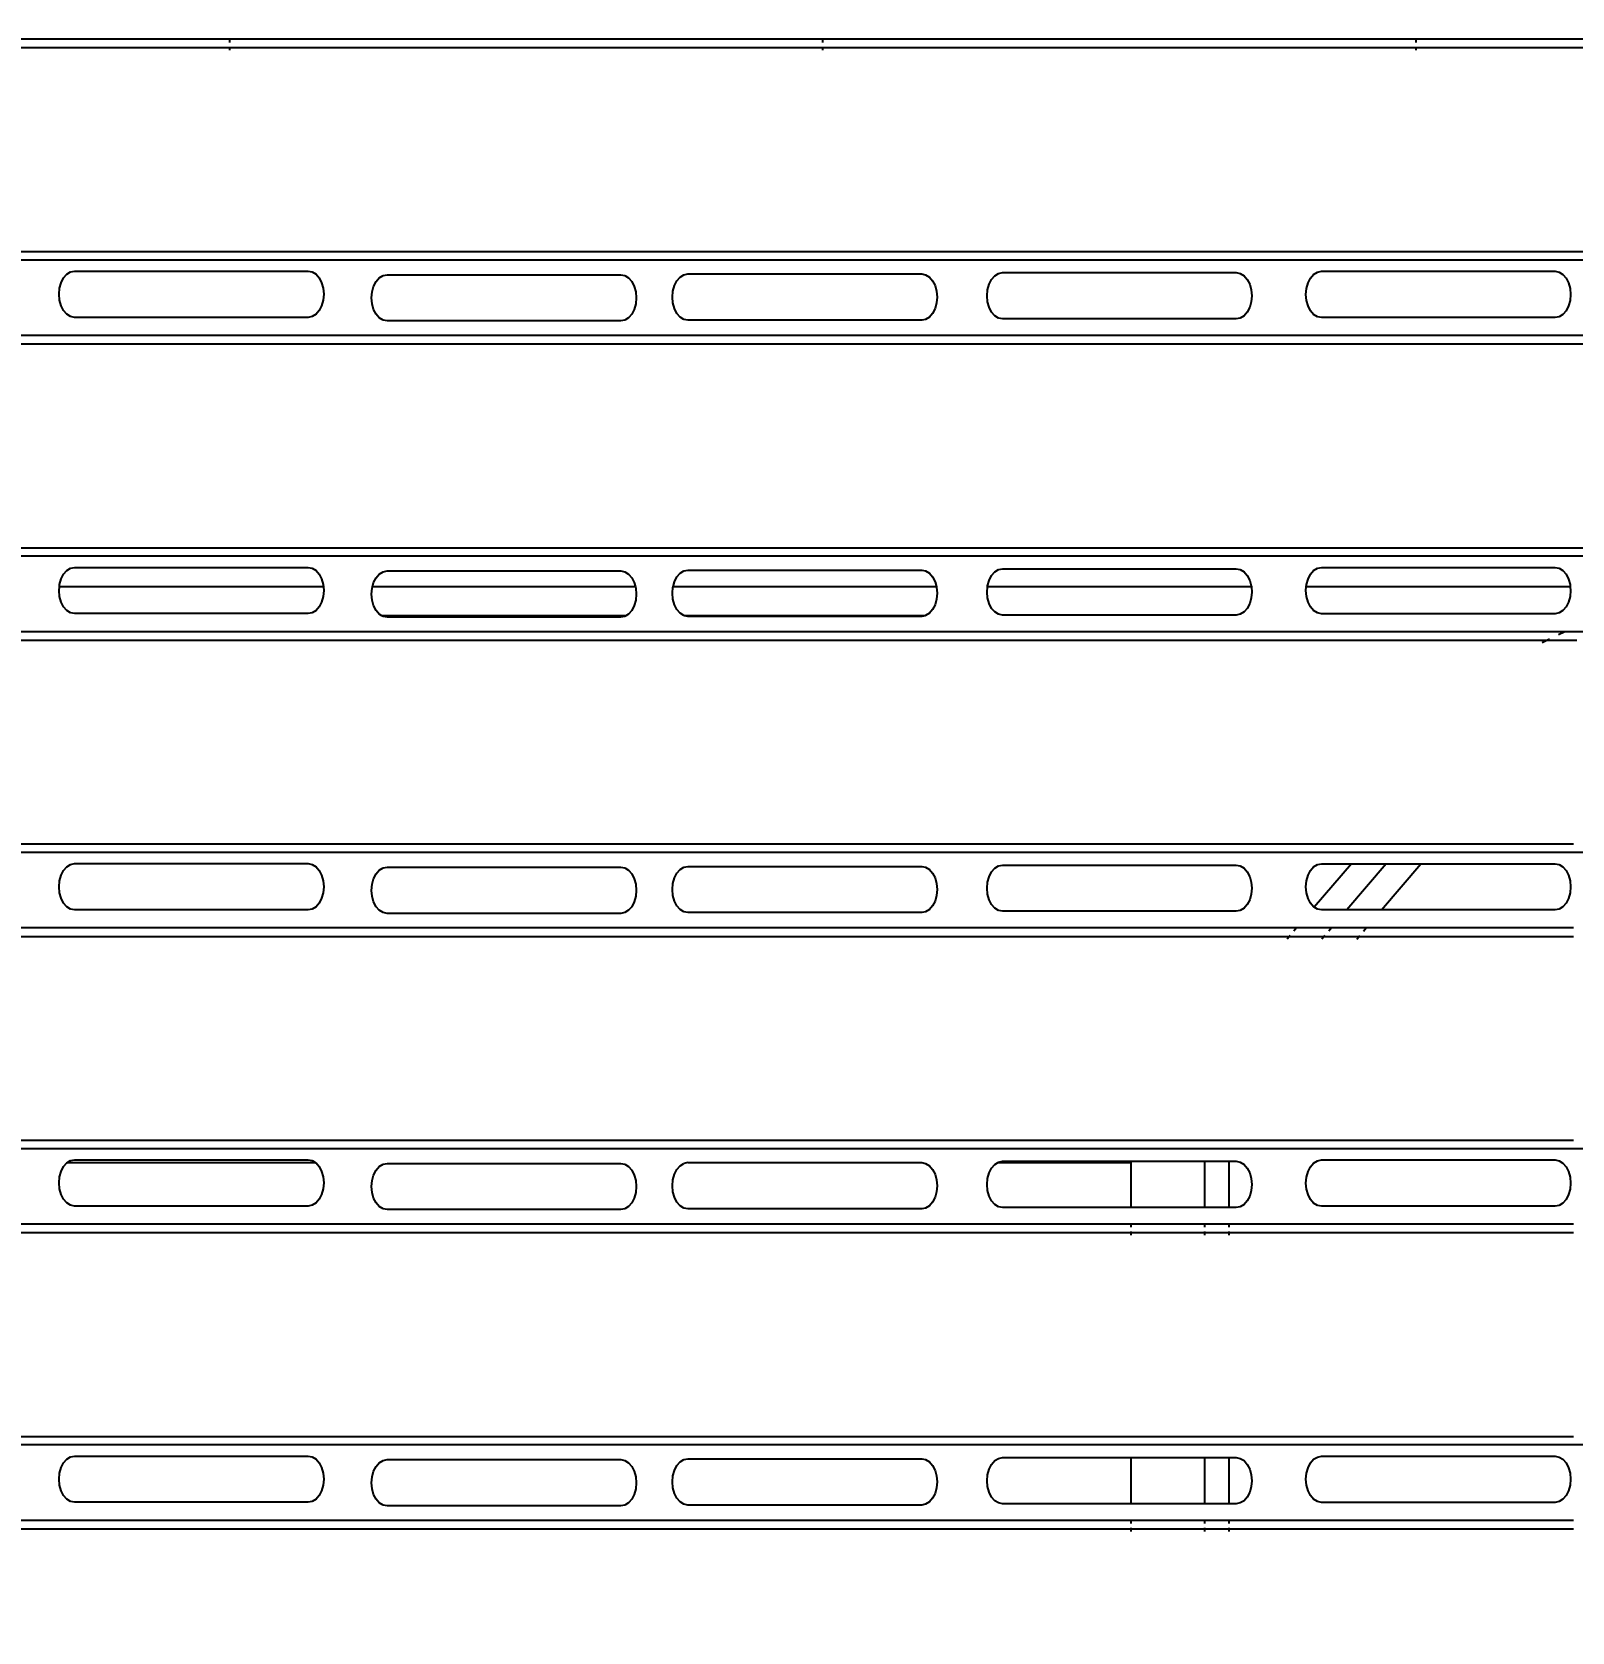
# Model space of a CAD drawing. Header units: inches. Extents: x 236662 to 497023, y -248575 to 81795.
# Drawn here: x 294460.4 to 294752.5, y -97910 to -97606.5 of the extents above; entities that cross this region are included whole.
import ezdxf

# ---------------------------------------------------------------- set-up
doc = ezdxf.new("R2010")
doc.units = ezdxf.units.IN
doc.header["$LTSCALE"] = 10
doc.header["$MEASUREMENT"] = 0
doc.layers.add('02. HP_BE TONG', color=1, linetype='Continuous', lineweight=35)
doc.layers.add('06. HP_THAY 1', color=134, linetype='Continuous', lineweight=15)
doc.layers.add('04. HP_CUA', color=153, linetype='Continuous')
doc.layers.add('08. HP_DIM', color=118, linetype='Continuous')
doc.styles.add('text2', font='VHELVCN.TTF')
doc.dimstyles.new('AL-100', dxfattribs={"dimtxt": 220, "dimasz": 150, "dimexe": 150, "dimexo": 150, "dimgap": 80, "dimtad": 1, "dimdec": 0, "dimzin": 9, "dimtxsty": 'text2', "dimblk": 'ARCHTICK', "dimcen": 1, "dimdle": 150, "dimclrd": 256, "dimclre": 256, "dimclrt": 7, "dimadec": 0, "dimazin": 0, "dimtfac": 1, "dimtdec": 0, "dimtix": 1, "dimtmove": 2, "dimatfit": 3, "dimldrblk": 'ARCHTICK', "dimfxl": 1, "dimtolj": 1, "dimtzin": 0, "dimlwd": -1, "dimlwe": -1, "dimarcsym": 0})

# ---------------------------------------------------------------- blocks, each defined once
blk = doc.blocks.new('KHUNG TEN A-3')
at = {"layer": '02. HP_BE TONG', "color": 1, "const_width": 0.5}
blk.add_lwpolyline([(15, 5), (415, 5), (415, 292), (15, 292)], close=True, dxfattribs=at)
at = {"layer": '06. HP_THAY 1'}
blk.add_lwpolyline([(0, 297), (420, 297), (420, 0), (0, 0)], close=True, dxfattribs=at)
at = {"layer": 'Defpoints'}
blk.add_lwpolyline([(0, 0), (420, 0), (420, 297), (0, 297)], close=True, dxfattribs=at)
blk = doc.blocks.new('_ArchTick')
at = {"color": 0, "linetype": 'ByBlock', "const_width": 0.15}
blk.add_lwpolyline([(-0.5, -0.5), (0.5, 0.5)], dxfattribs=at)
blk = doc.blocks.new('*D258')
at = {"layer": '08. HP_DIM', "transparency": 16777216}
for p, q in [((296581.96, -100401.71), (296581.96, -97301.71)), ((294310.44, -97451.71), (296731.96, -97451.71)), ((296110.44, -100251.71), (296731.96, -100251.71))]:
    blk.add_line(p, q, dxfattribs=at)
at = {"layer": 'Defpoints', "color": 0, "transparency": 16777216}
for p in [(294160.44, -97451.71), (296581.96, -97451.71), (295960.44, -100251.71)]:
    blk.add_point(p, dxfattribs=at)
at = {"layer": '08. HP_DIM', "transparency": 16777216, "xscale": 150, "yscale": 150, "zscale": 150}
for p, rotation in [((296581.96, -97451.71), 90), ((296581.96, -100251.71), 270)]:
    blk.add_blockref('_ArchTick', p, dxfattribs=dict(at, rotation=rotation))
at = {"layer": '08. HP_DIM', "color": 7, "transparency": 16777216, "insert": (296389.61, -98851.71), "char_height": 220, "attachment_point": 5, "rotation": 90, "style": 'text2'}
blk.add_mtext('\\A1;2800', dxfattribs=at)

msp = doc.modelspace()

# ---------------------------------------------------------------- linework, layer by layer
at = {"layer": '04. HP_CUA'}
for p, q in [((294497.94, -97607.91), (294422.94, -97607.91)), ((294497.94, -97608.5), (294497.94, -97607.91)), ((294610.44, -97607.91), (294497.94, -97607.91)), ((294497.94, -97609.57), (294497.94, -97609.33)), ((294610.44, -97608.5), (294610.44, -97607.91)), ((294722.94, -97607.91), (294610.44, -97607.91)), ((294610.44, -97609.57), (294610.44, -97609.33)), ((294722.94, -97608.5), (294722.94, -97607.91)), ((294797.94, -97607.91), (294722.94, -97607.91)), ((294722.94, -97609.57), (294722.94, -97609.33)), ((294497.94, -97609.57), (294422.94, -97609.57)), ((294497.94, -97610.01), (294497.94, -97609.57)), ((294610.44, -97609.57), (294497.94, -97609.57)), ((294610.44, -97610.01), (294610.44, -97609.57)), ((294722.94, -97609.57), (294610.44, -97609.57)), ((294722.94, -97610.01), (294722.94, -97609.57)), ((294797.94, -97609.57), (294722.94, -97609.57)), ((294497.94, -97648.24), (294422.94, -97648.24)), ((294497.94, -97648.24), (294497.94, -97648.15)), ((294610.44, -97648.24), (294497.94, -97648.24)), ((294610.44, -97648.24), (294610.44, -97648.15)), ((294722.94, -97648.24), (294610.44, -97648.24)), ((294722.94, -97648.24), (294722.94, -97648.15)), ((294797.94, -97648.24), (294722.94, -97648.24)), ((295395.9, -97649.79), (292919.53, -97649.79)), ((294467.71, -97652.05), (294468.47, -97651.9)), ((294468.47, -97651.9), (294512.81, -97651.9)), ((294512.81, -97651.9), (294513.57, -97652.05)), ((294704.23, -97652.08), (294704.99, -97651.93)), ((294704.99, -97651.93), (294749.33, -97651.93)), ((294749.33, -97651.93), (294750.09, -97652.08)), ((294465.64, -97655.15), (294465.93, -97654.09)), ((294465.93, -97654.09), (294466.4, -97653.19)), ((294466.4, -97653.19), (294467.01, -97652.49)), ((294467.01, -97652.49), (294467.71, -97652.05)), ((294513.57, -97652.05), (294514.28, -97652.49)), ((294514.28, -97652.49), (294514.89, -97653.19)), ((294514.89, -97653.19), (294515.35, -97654.09)), ((294515.35, -97654.09), (294515.65, -97655.15)), ((294524.92, -97655.83), (294525.21, -97654.78)), ((294525.21, -97654.78), (294525.67, -97653.87)), ((294525.67, -97653.87), (294526.28, -97653.17)), ((294526.28, -97653.17), (294526.99, -97652.73)), ((294526.99, -97652.73), (294527.75, -97652.58)), ((294527.75, -97652.58), (294572.09, -97652.58)), ((294572.09, -97652.58), (294572.85, -97652.73)), ((294572.85, -97652.73), (294573.55, -97653.17)), ((294573.55, -97653.17), (294574.16, -97653.87)), ((294574.16, -97653.87), (294574.63, -97654.78)), ((294574.63, -97654.78), (294574.92, -97655.83)), ((294581.99, -97655.67), (294582.29, -97654.62)), ((294582.29, -97654.62), (294582.75, -97653.71)), ((294582.75, -97653.71), (294583.36, -97653.01)), ((294583.36, -97653.01), (294584.07, -97652.57)), ((294584.07, -97652.57), (294584.83, -97652.43)), ((294584.83, -97652.43), (294629.17, -97652.43)), ((294629.17, -97652.43), (294629.92, -97652.57)), ((294629.92, -97652.57), (294630.63, -97653.01)), ((294630.63, -97653.01), (294631.24, -97653.71)), ((294631.24, -97653.71), (294631.71, -97654.62)), ((294631.71, -97654.62), (294632, -97655.67)), ((294641.68, -97655.43), (294641.98, -97654.38)), ((294641.98, -97654.38), (294642.44, -97653.47)), ((294642.44, -97653.47), (294643.05, -97652.77)), ((294643.05, -97652.77), (294643.76, -97652.33)), ((294643.76, -97652.33), (294644.52, -97652.18)), ((294644.52, -97652.18), (294688.85, -97652.18)), ((294688.85, -97652.18), (294689.61, -97652.33)), ((294689.61, -97652.33), (294690.32, -97652.77)), ((294690.32, -97652.77), (294690.93, -97653.47)), ((294690.93, -97653.47), (294691.4, -97654.38)), ((294691.4, -97654.38), (294691.69, -97655.43)), ((294702.16, -97655.17), (294702.45, -97654.12)), ((294702.45, -97654.12), (294702.92, -97653.21)), ((294702.92, -97653.21), (294703.52, -97652.51)), ((294703.52, -97652.51), (294704.23, -97652.08)), ((294750.09, -97652.08), (294750.8, -97652.51)), ((294750.8, -97652.51), (294751.4, -97653.21)), ((294751.4, -97653.21), (294751.87, -97654.12)), ((294751.87, -97654.12), (294752.16, -97655.17)), ((294465.54, -97656.29), (294465.64, -97655.15)), ((294465.64, -97657.42), (294465.54, -97656.29)), ((294465.93, -97658.48), (294465.64, -97657.42)), ((294515.65, -97657.42), (294515.35, -97658.48)), ((294515.65, -97655.15), (294515.75, -97656.29)), ((294515.75, -97656.29), (294515.65, -97657.42)), ((294524.82, -97656.97), (294524.92, -97655.83)), ((294524.92, -97658.1), (294524.82, -97656.97)), ((294525.21, -97659.16), (294524.92, -97658.1)), ((294574.92, -97658.1), (294574.63, -97659.16)), ((294574.92, -97655.83), (294575.02, -97656.97)), ((294575.02, -97656.97), (294574.92, -97658.1)), ((294581.89, -97656.81), (294581.99, -97655.67)), ((294581.99, -97657.94), (294581.89, -97656.81)), ((294582.29, -97659), (294581.99, -97657.94)), ((294632, -97657.94), (294631.71, -97659)), ((294632, -97655.67), (294632.1, -97656.81)), ((294632.1, -97656.81), (294632, -97657.94)), ((294641.58, -97656.57), (294641.68, -97655.43)), ((294641.68, -97657.7), (294641.58, -97656.57)), ((294641.98, -97658.76), (294641.68, -97657.7)), ((294691.69, -97657.7), (294691.4, -97658.76)), ((294691.69, -97655.43), (294691.79, -97656.57)), ((294691.79, -97656.57), (294691.69, -97657.7)), ((294702.06, -97656.31), (294702.16, -97655.17)), ((294702.16, -97657.44), (294702.06, -97656.31)), ((294702.45, -97658.5), (294702.16, -97657.44)), ((294752.16, -97657.44), (294751.87, -97658.5)), ((294752.16, -97655.17), (294752.26, -97656.31)), ((294752.26, -97656.31), (294752.16, -97657.44)), ((294466.4, -97659.39), (294465.93, -97658.48)), ((294467.01, -97660.08), (294466.4, -97659.39)), ((294467.71, -97660.52), (294467.01, -97660.08)), ((294468.47, -97660.67), (294467.71, -97660.52)), ((294512.81, -97660.67), (294468.47, -97660.67)), ((294513.57, -97660.52), (294512.81, -97660.67)), ((294514.28, -97660.08), (294513.57, -97660.52)), ((294514.89, -97659.39), (294514.28, -97660.08)), ((294515.35, -97658.48), (294514.89, -97659.39)), ((294525.67, -97660.07), (294525.21, -97659.16)), ((294526.28, -97660.76), (294525.67, -97660.07)), ((294526.99, -97661.2), (294526.28, -97660.76)), ((294573.55, -97660.76), (294572.85, -97661.2)), ((294574.16, -97660.07), (294573.55, -97660.76)), ((294574.63, -97659.16), (294574.16, -97660.07)), ((294582.75, -97659.91), (294582.29, -97659)), ((294583.36, -97660.6), (294582.75, -97659.91)), ((294584.07, -97661.04), (294583.36, -97660.6)), ((294584.83, -97661.19), (294584.07, -97661.04)), ((294629.92, -97661.04), (294629.17, -97661.19)), ((294630.63, -97660.6), (294629.92, -97661.04)), ((294631.24, -97659.91), (294630.63, -97660.6)), ((294631.71, -97659), (294631.24, -97659.91)), ((294642.44, -97659.67), (294641.98, -97658.76)), ((294643.05, -97660.36), (294642.44, -97659.67)), ((294643.76, -97660.8), (294643.05, -97660.36)), ((294644.52, -97660.95), (294643.76, -97660.8)), ((294688.85, -97660.95), (294644.52, -97660.95)), ((294689.61, -97660.8), (294688.85, -97660.95)), ((294690.32, -97660.36), (294689.61, -97660.8)), ((294690.93, -97659.67), (294690.32, -97660.36)), ((294691.4, -97658.76), (294690.93, -97659.67)), ((294702.92, -97659.41), (294702.45, -97658.5)), ((294703.52, -97660.1), (294702.92, -97659.41)), ((294704.23, -97660.54), (294703.52, -97660.1)), ((294704.99, -97660.69), (294704.23, -97660.54)), ((294749.33, -97660.69), (294704.99, -97660.69)), ((294750.09, -97660.54), (294749.33, -97660.69)), ((294750.8, -97660.1), (294750.09, -97660.54)), ((294751.4, -97659.41), (294750.8, -97660.1)), ((294751.87, -97658.5), (294751.4, -97659.41)), ((295393.26, -97664.1), (292927.62, -97664.1)), ((294527.75, -97661.35), (294526.99, -97661.2)), ((294572.09, -97661.35), (294527.75, -97661.35)), ((294572.85, -97661.2), (294572.09, -97661.35)), ((294629.17, -97661.19), (294584.83, -97661.19)), ((295391.84, -97665.76), (292929.03, -97665.76)), ((295396.55, -97705.98), (292918.88, -97705.98)), ((295358.82, -97704.43), (292962.05, -97704.43)), ((294465.93, -97710.28), (294466.4, -97709.38)), ((294466.4, -97709.38), (294467.01, -97708.68)), ((294467.01, -97708.68), (294467.71, -97708.24)), ((294467.71, -97708.24), (294468.47, -97708.09)), ((294468.47, -97708.09), (294512.81, -97708.09)), ((294512.81, -97708.09), (294513.57, -97708.24)), ((294513.57, -97708.24), (294514.28, -97708.68)), ((294514.28, -97708.68), (294514.89, -97709.38)), ((294514.89, -97709.38), (294515.35, -97710.28)), ((294525.67, -97710.06), (294526.28, -97709.36)), ((294526.28, -97709.36), (294526.99, -97708.92)), ((294526.99, -97708.92), (294527.75, -97708.77)), ((294527.75, -97708.77), (294572.09, -97708.77)), ((294572.09, -97708.77), (294572.85, -97708.92)), ((294572.85, -97708.92), (294573.55, -97709.36)), ((294573.55, -97709.36), (294574.16, -97710.06)), ((294582.75, -97709.9), (294583.36, -97709.2)), ((294583.36, -97709.2), (294584.07, -97708.76)), ((294584.07, -97708.76), (294584.83, -97708.62)), ((294584.83, -97708.62), (294629.17, -97708.62)), ((294629.17, -97708.62), (294629.92, -97708.76)), ((294629.92, -97708.76), (294630.63, -97709.2)), ((294630.63, -97709.2), (294631.24, -97709.9)), ((294641.98, -97710.57), (294642.44, -97709.66)), ((294642.44, -97709.66), (294643.05, -97708.96)), ((294643.05, -97708.96), (294643.76, -97708.52)), ((294643.76, -97708.52), (294644.52, -97708.37)), ((294644.52, -97708.37), (294688.85, -97708.37)), ((294688.85, -97708.37), (294689.61, -97708.52)), ((294689.61, -97708.52), (294690.32, -97708.96)), ((294690.32, -97708.96), (294690.93, -97709.66)), ((294690.93, -97709.66), (294691.4, -97710.57)), ((294702.45, -97710.31), (294702.92, -97709.4)), ((294702.92, -97709.4), (294703.52, -97708.7)), ((294703.52, -97708.7), (294704.23, -97708.27)), ((294704.23, -97708.27), (294704.99, -97708.12)), ((294704.99, -97708.12), (294749.33, -97708.12)), ((294749.33, -97708.12), (294750.09, -97708.27)), ((294750.09, -97708.27), (294750.8, -97708.7)), ((294750.8, -97708.7), (294751.4, -97709.4)), ((294751.4, -97709.4), (294751.87, -97710.31)), ((294465.54, -97712.48), (294465.6, -97711.79)), ((294465.64, -97713.61), (294465.54, -97712.48)), ((294465.6, -97711.79), (294465.64, -97711.34)), ((294515.69, -97711.79), (294465.6, -97711.79)), ((294465.64, -97711.34), (294465.93, -97710.28)), ((294515.35, -97710.28), (294515.65, -97711.34)), ((294515.65, -97711.34), (294515.69, -97711.79)), ((294515.75, -97712.48), (294515.65, -97713.61)), ((294515.69, -97711.79), (294515.75, -97712.48)), ((294524.82, -97713.16), (294524.92, -97712.02)), ((294524.92, -97712.02), (294524.98, -97711.79)), ((294524.98, -97711.79), (294525.21, -97710.97)), ((294574.86, -97711.79), (294524.98, -97711.79)), ((294525.21, -97710.97), (294525.67, -97710.06)), ((294574.16, -97710.06), (294574.63, -97710.97)), ((294574.63, -97710.97), (294574.86, -97711.79)), ((294574.86, -97711.79), (294574.92, -97712.02)), ((294574.92, -97712.02), (294575.02, -97713.16)), ((294581.89, -97713), (294581.99, -97711.86)), ((294581.99, -97711.86), (294582.01, -97711.79)), ((294582.01, -97711.79), (294582.29, -97710.81)), ((294631.98, -97711.79), (294582.01, -97711.79)), ((294582.29, -97710.81), (294582.75, -97709.9)), ((294631.24, -97709.9), (294631.71, -97710.81)), ((294631.71, -97710.81), (294631.98, -97711.79)), ((294631.98, -97711.79), (294632, -97711.86)), ((294632, -97711.86), (294632.1, -97713)), ((294641.58, -97712.76), (294641.67, -97711.79)), ((294641.67, -97711.79), (294641.68, -97711.62)), ((294691.7, -97711.79), (294641.67, -97711.79)), ((294641.68, -97711.62), (294641.98, -97710.57)), ((294691.4, -97710.57), (294691.69, -97711.62)), ((294691.69, -97711.62), (294691.7, -97711.79)), ((294691.7, -97711.79), (294691.79, -97712.76)), ((294702.06, -97712.5), (294702.12, -97711.79)), ((294702.16, -97713.63), (294702.06, -97712.5)), ((294702.12, -97711.79), (294702.16, -97711.36)), ((294752.2, -97711.79), (294702.12, -97711.79)), ((294702.16, -97711.36), (294702.45, -97710.31)), ((294751.87, -97710.31), (294752.16, -97711.36)), ((294752.16, -97711.36), (294752.2, -97711.79)), ((294752.26, -97712.5), (294752.16, -97713.63)), ((294752.2, -97711.79), (294752.26, -97712.5)), ((294465.93, -97714.67), (294465.64, -97713.61)), ((294466.4, -97715.58), (294465.93, -97714.67)), ((294467.01, -97716.27), (294466.4, -97715.58)), ((294514.89, -97715.58), (294514.28, -97716.27)), ((294515.35, -97714.67), (294514.89, -97715.58)), ((294515.65, -97713.61), (294515.35, -97714.67)), ((294524.92, -97714.29), (294524.82, -97713.16)), ((294525.21, -97715.35), (294524.92, -97714.29)), ((294525.67, -97716.26), (294525.21, -97715.35)), ((294574.63, -97715.35), (294574.16, -97716.26)), ((294574.92, -97714.29), (294574.63, -97715.35)), ((294575.02, -97713.16), (294574.92, -97714.29)), ((294581.99, -97714.13), (294581.89, -97713)), ((294582.29, -97715.19), (294581.99, -97714.13)), ((294582.75, -97716.1), (294582.29, -97715.19)), ((294631.71, -97715.19), (294631.24, -97716.1)), ((294632, -97714.13), (294631.71, -97715.19)), ((294632.1, -97713), (294632, -97714.13)), ((294641.68, -97713.89), (294641.58, -97712.76)), ((294641.98, -97714.95), (294641.68, -97713.89)), ((294642.44, -97715.86), (294641.98, -97714.95)), ((294691.4, -97714.95), (294690.93, -97715.86)), ((294691.69, -97713.89), (294691.4, -97714.95)), ((294691.79, -97712.76), (294691.69, -97713.89)), ((294702.45, -97714.69), (294702.16, -97713.63)), ((294702.92, -97715.6), (294702.45, -97714.69)), ((294703.52, -97716.29), (294702.92, -97715.6)), ((294751.4, -97715.6), (294750.8, -97716.29)), ((294751.87, -97714.69), (294751.4, -97715.6)), ((294752.16, -97713.63), (294751.87, -97714.69)), ((294467.71, -97716.71), (294467.01, -97716.27)), ((294468.47, -97716.86), (294467.71, -97716.71)), ((294512.81, -97716.86), (294468.47, -97716.86)), ((294513.57, -97716.71), (294512.81, -97716.86)), ((294514.28, -97716.27), (294513.57, -97716.71)), ((294526.28, -97716.95), (294525.67, -97716.26)), ((294526.77, -97717.26), (294526.28, -97716.95)), ((294573.06, -97717.26), (294526.77, -97717.26)), ((294526.99, -97717.39), (294526.77, -97717.26)), ((294527.75, -97717.54), (294526.99, -97717.39)), ((294572.09, -97717.54), (294527.75, -97717.54)), ((294572.85, -97717.39), (294572.09, -97717.54)), ((294573.06, -97717.26), (294572.85, -97717.39)), ((294573.55, -97716.95), (294573.06, -97717.26)), ((294574.16, -97716.26), (294573.55, -97716.95)), ((294583.36, -97716.79), (294582.75, -97716.1)), ((294584.07, -97717.23), (294583.36, -97716.79)), ((294584.2, -97717.26), (294584.07, -97717.23)), ((294629.82, -97717.26), (294584.2, -97717.26)), ((294584.83, -97717.38), (294584.2, -97717.26)), ((294629.17, -97717.38), (294584.83, -97717.38)), ((294629.82, -97717.26), (294629.17, -97717.38)), ((294629.92, -97717.23), (294629.82, -97717.26)), ((294630.63, -97716.79), (294629.92, -97717.23)), ((294631.24, -97716.1), (294630.63, -97716.79)), ((294643.05, -97716.55), (294642.44, -97715.86)), ((294643.76, -97716.99), (294643.05, -97716.55)), ((294644.52, -97717.14), (294643.76, -97716.99)), ((294688.85, -97717.14), (294644.52, -97717.14)), ((294689.61, -97716.99), (294688.85, -97717.14)), ((294690.32, -97716.55), (294689.61, -97716.99)), ((294690.93, -97715.86), (294690.32, -97716.55)), ((294704.23, -97716.73), (294703.52, -97716.29)), ((294704.99, -97716.88), (294704.23, -97716.73)), ((294749.33, -97716.88), (294704.99, -97716.88)), ((294750.09, -97716.73), (294749.33, -97716.88)), ((294750.8, -97716.29), (294750.09, -97716.73)), ((294751.19, -97720.29), (294166.7, -97720.29)), ((294748.27, -97721.71), (294747.77, -97721.95)), ((294751.19, -97720.29), (294749.99, -97720.88)), ((294754.86, -97720.29), (294751.19, -97720.29)), ((294747.77, -97721.95), (294170.12, -97721.95)), ((294747.77, -97721.95), (294746.87, -97722.39)), ((294753.44, -97721.95), (294747.77, -97721.95)), ((294713.83, -97760.62), (294204.06, -97760.62)), ((294713.91, -97760.53), (294713.83, -97760.62)), ((294720.42, -97760.62), (294713.83, -97760.62)), ((294720.5, -97760.53), (294720.42, -97760.62)), ((294727.02, -97760.62), (294720.42, -97760.62)), ((294727.02, -97760.62), (294727.1, -97760.53)), ((294752.79, -97760.62), (294727.02, -97760.62)), ((295396.55, -97762.17), (292918.88, -97762.17)), ((294467.71, -97764.43), (294468.47, -97764.28)), ((294468.47, -97764.28), (294512.81, -97764.28)), ((294512.81, -97764.28), (294513.57, -97764.43)), ((294710.68, -97764.31), (294703.64, -97772.55)), ((294704.23, -97764.46), (294704.99, -97764.31)), ((294704.99, -97764.31), (294710.68, -97764.31)), ((294717.28, -97764.31), (294709.79, -97773.07)), ((294710.68, -97764.31), (294717.28, -97764.31)), ((294716.39, -97773.07), (294723.87, -97764.31)), ((294717.28, -97764.31), (294723.87, -97764.31)), ((294723.87, -97764.31), (294749.33, -97764.31)), ((294749.33, -97764.31), (294750.09, -97764.46)), ((294465.64, -97767.53), (294465.93, -97766.47)), ((294465.93, -97766.47), (294466.4, -97765.57)), ((294466.4, -97765.57), (294467.01, -97764.87)), ((294467.01, -97764.87), (294467.71, -97764.43)), ((294513.57, -97764.43), (294514.28, -97764.87)), ((294514.28, -97764.87), (294514.89, -97765.57)), ((294514.89, -97765.57), (294515.35, -97766.47)), ((294515.35, -97766.47), (294515.65, -97767.53)), ((294524.92, -97768.21), (294525.21, -97767.16)), ((294525.21, -97767.16), (294525.67, -97766.25)), ((294525.67, -97766.25), (294526.28, -97765.55)), ((294526.28, -97765.55), (294526.99, -97765.11)), ((294526.99, -97765.11), (294527.75, -97764.96)), ((294527.75, -97764.96), (294572.09, -97764.96)), ((294572.09, -97764.96), (294572.85, -97765.11)), ((294572.85, -97765.11), (294573.55, -97765.55)), ((294573.55, -97765.55), (294574.16, -97766.25)), ((294574.16, -97766.25), (294574.63, -97767.16)), ((294574.63, -97767.16), (294574.92, -97768.21)), ((294581.99, -97768.05), (294582.29, -97767)), ((294582.29, -97767), (294582.75, -97766.09)), ((294582.75, -97766.09), (294583.36, -97765.39)), ((294583.36, -97765.39), (294584.07, -97764.95)), ((294584.07, -97764.95), (294584.83, -97764.81)), ((294584.83, -97764.81), (294629.17, -97764.81)), ((294629.17, -97764.81), (294629.92, -97764.95)), ((294629.92, -97764.95), (294630.63, -97765.39)), ((294630.63, -97765.39), (294631.24, -97766.09)), ((294631.24, -97766.09), (294631.71, -97767)), ((294631.71, -97767), (294632, -97768.05)), ((294641.68, -97767.81), (294641.98, -97766.76)), ((294641.98, -97766.76), (294642.44, -97765.85)), ((294642.44, -97765.85), (294643.05, -97765.15)), ((294643.05, -97765.15), (294643.76, -97764.71)), ((294643.76, -97764.71), (294644.52, -97764.56)), ((294644.52, -97764.56), (294688.85, -97764.56)), ((294688.85, -97764.56), (294689.61, -97764.71)), ((294689.61, -97764.71), (294690.32, -97765.15)), ((294690.32, -97765.15), (294690.93, -97765.85)), ((294690.93, -97765.85), (294691.4, -97766.76)), ((294691.4, -97766.76), (294691.69, -97767.81)), ((294702.16, -97767.55), (294702.45, -97766.5)), ((294702.45, -97766.5), (294702.92, -97765.59)), ((294702.92, -97765.59), (294703.52, -97764.89)), ((294703.52, -97764.89), (294704.23, -97764.46)), ((294750.09, -97764.46), (294750.8, -97764.89)), ((294750.8, -97764.89), (294751.4, -97765.59)), ((294751.4, -97765.59), (294751.87, -97766.5)), ((294751.87, -97766.5), (294752.16, -97767.55)), ((294465.54, -97768.67), (294465.64, -97767.53)), ((294465.64, -97769.8), (294465.54, -97768.67)), ((294465.93, -97770.86), (294465.64, -97769.8)), ((294515.65, -97769.8), (294515.35, -97770.86)), ((294515.65, -97767.53), (294515.75, -97768.67)), ((294515.75, -97768.67), (294515.65, -97769.8)), ((294524.82, -97769.35), (294524.92, -97768.21)), ((294524.92, -97770.48), (294524.82, -97769.35)), ((294574.92, -97768.21), (294575.02, -97769.35)), ((294575.02, -97769.35), (294574.92, -97770.48)), ((294581.89, -97769.19), (294581.99, -97768.05)), ((294581.99, -97770.32), (294581.89, -97769.19)), ((294582.29, -97771.38), (294581.99, -97770.32)), ((294632, -97770.32), (294631.71, -97771.38)), ((294632, -97768.05), (294632.1, -97769.19)), ((294632.1, -97769.19), (294632, -97770.32)), ((294641.58, -97768.95), (294641.68, -97767.81)), ((294641.68, -97770.08), (294641.58, -97768.95)), ((294641.98, -97771.14), (294641.68, -97770.08)), ((294691.69, -97770.08), (294691.4, -97771.14)), ((294691.69, -97767.81), (294691.79, -97768.95)), ((294691.79, -97768.95), (294691.69, -97770.08)), ((294702.06, -97768.69), (294702.16, -97767.55)), ((294702.16, -97769.82), (294702.06, -97768.69)), ((294702.45, -97770.88), (294702.16, -97769.82)), ((294752.16, -97769.82), (294751.87, -97770.88)), ((294752.16, -97767.55), (294752.26, -97768.69)), ((294752.26, -97768.69), (294752.16, -97769.82)), ((294466.4, -97771.77), (294465.93, -97770.86)), ((294467.01, -97772.46), (294466.4, -97771.77)), ((294467.71, -97772.9), (294467.01, -97772.46)), ((294468.47, -97773.05), (294467.71, -97772.9)), ((294512.81, -97773.05), (294468.47, -97773.05)), ((294513.57, -97772.9), (294512.81, -97773.05)), ((294514.28, -97772.46), (294513.57, -97772.9)), ((294514.89, -97771.77), (294514.28, -97772.46)), ((294515.35, -97770.86), (294514.89, -97771.77)), ((294525.21, -97771.54), (294524.92, -97770.48)), ((294525.67, -97772.45), (294525.21, -97771.54)), ((294526.28, -97773.14), (294525.67, -97772.45)), ((294526.99, -97773.58), (294526.28, -97773.14)), ((294573.55, -97773.14), (294572.85, -97773.58)), ((294574.16, -97772.45), (294573.55, -97773.14)), ((294574.63, -97771.54), (294574.16, -97772.45)), ((294574.92, -97770.48), (294574.63, -97771.54)), ((294582.75, -97772.29), (294582.29, -97771.38)), ((294583.36, -97772.98), (294582.75, -97772.29)), ((294584.07, -97773.42), (294583.36, -97772.98)), ((294584.83, -97773.57), (294584.07, -97773.42)), ((294629.92, -97773.42), (294629.17, -97773.57)), ((294630.63, -97772.98), (294629.92, -97773.42)), ((294631.24, -97772.29), (294630.63, -97772.98)), ((294631.71, -97771.38), (294631.24, -97772.29)), ((294642.44, -97772.05), (294641.98, -97771.14)), ((294643.05, -97772.74), (294642.44, -97772.05)), ((294643.76, -97773.18), (294643.05, -97772.74)), ((294644.52, -97773.33), (294643.76, -97773.18)), ((294688.85, -97773.33), (294644.52, -97773.33)), ((294689.61, -97773.18), (294688.85, -97773.33)), ((294690.32, -97772.74), (294689.61, -97773.18)), ((294690.93, -97772.05), (294690.32, -97772.74)), ((294691.4, -97771.14), (294690.93, -97772.05)), ((294702.92, -97771.79), (294702.45, -97770.88)), ((294703.52, -97772.48), (294702.92, -97771.79)), ((294703.64, -97772.55), (294703.52, -97772.48)), ((294704.23, -97772.92), (294703.64, -97772.55)), ((294704.99, -97773.07), (294704.23, -97772.92)), ((294709.79, -97773.07), (294704.99, -97773.07)), ((294716.39, -97773.07), (294709.79, -97773.07)), ((294749.33, -97773.07), (294716.39, -97773.07)), ((294750.09, -97772.92), (294749.33, -97773.07)), ((294750.8, -97772.48), (294750.09, -97772.92)), ((294751.4, -97771.79), (294750.8, -97772.48)), ((294751.87, -97770.88), (294751.4, -97771.79)), ((294527.75, -97773.73), (294526.99, -97773.58)), ((294572.09, -97773.73), (294527.75, -97773.73)), ((294572.85, -97773.58), (294572.09, -97773.73)), ((294629.17, -97773.57), (294584.83, -97773.57)), ((294700.28, -97776.48), (294217.61, -97776.48)), ((294698.87, -97778.14), (294219.02, -97778.14)), ((294698.87, -97778.14), (294698.49, -97778.58)), ((294699.07, -97777.9), (294698.87, -97778.14)), ((294705.46, -97778.14), (294698.87, -97778.14)), ((294700.28, -97776.48), (294699.78, -97777.07)), ((294706.88, -97776.48), (294700.28, -97776.48)), ((294705.46, -97778.14), (294705.09, -97778.58)), ((294705.67, -97777.9), (294705.46, -97778.14)), ((294712.06, -97778.14), (294705.46, -97778.14)), ((294706.88, -97776.48), (294706.38, -97777.07)), ((294713.47, -97776.48), (294706.88, -97776.48)), ((294711.68, -97778.58), (294712.06, -97778.14)), ((294712.06, -97778.14), (294712.27, -97777.9)), ((294752.79, -97778.14), (294712.06, -97778.14)), ((294712.98, -97777.07), (294713.47, -97776.48)), ((294752.79, -97776.48), (294713.47, -97776.48)), ((295396.55, -97818.36), (292918.88, -97818.36)), ((294668.83, -97816.81), (294249.06, -97816.81)), ((294668.83, -97816.72), (294668.83, -97816.81)), ((294682.83, -97816.81), (294668.83, -97816.81)), ((294682.83, -97816.72), (294682.83, -97816.81)), ((294687.49, -97816.81), (294682.83, -97816.81)), ((294687.49, -97816.81), (294687.49, -97816.72)), ((294752.79, -97816.81), (294687.49, -97816.81)), ((294465.93, -97822.66), (294466.4, -97821.76)), ((294466.4, -97821.76), (294467.01, -97821.06)), ((294467.01, -97821.06), (294467.04, -97821.04)), ((294467.04, -97821.04), (294467.71, -97820.62)), ((294514.24, -97821.04), (294467.04, -97821.04)), ((294467.71, -97820.62), (294468.47, -97820.47)), ((294468.47, -97820.47), (294512.81, -97820.47)), ((294512.81, -97820.47), (294513.57, -97820.62)), ((294513.57, -97820.62), (294514.24, -97821.04)), ((294514.24, -97821.04), (294514.28, -97821.06)), ((294514.28, -97821.06), (294514.89, -97821.76)), ((294514.89, -97821.76), (294515.35, -97822.66)), ((294525.67, -97822.44), (294526.28, -97821.74)), ((294526.28, -97821.74), (294526.99, -97821.3)), ((294526.99, -97821.3), (294527.75, -97821.15)), ((294527.75, -97821.15), (294572.09, -97821.15)), ((294572.09, -97821.15), (294572.85, -97821.3)), ((294572.85, -97821.3), (294573.55, -97821.74)), ((294573.55, -97821.74), (294574.16, -97822.44)), ((294582.75, -97822.28), (294583.36, -97821.58)), ((294583.36, -97821.58), (294584.07, -97821.14)), ((294584.83, -97821), (294584.07, -97821.14)), ((294584.83, -97821), (294629.17, -97821)), ((294629.17, -97821), (294629.92, -97821.14)), ((294629.92, -97821.14), (294630.63, -97821.58)), ((294630.63, -97821.58), (294631.24, -97822.28)), ((294642.44, -97822.04), (294643.05, -97821.34)), ((294643.05, -97821.34), (294643.54, -97821.04)), ((294643.54, -97821.04), (294643.76, -97820.9)), ((294668.83, -97821.04), (294643.54, -97821.04)), ((294643.76, -97820.9), (294644.52, -97820.75)), ((294644.52, -97820.75), (294668.83, -97820.75)), ((294668.83, -97820.75), (294682.83, -97820.74)), ((294668.83, -97820.75), (294668.83, -97821.04)), ((294668.83, -97821.04), (294668.83, -97829.52)), ((294682.83, -97820.74), (294682.83, -97829.54)), ((294682.83, -97820.74), (294687.49, -97820.75)), ((294687.49, -97829.53), (294687.49, -97820.75)), ((294687.49, -97820.75), (294688.85, -97820.75)), ((294688.85, -97820.75), (294689.61, -97820.9)), ((294689.61, -97820.9), (294690.32, -97821.34)), ((294690.32, -97821.34), (294690.93, -97822.04)), ((294702.45, -97822.69), (294702.92, -97821.78)), ((294702.92, -97821.78), (294703.52, -97821.08)), ((294703.52, -97821.08), (294704.23, -97820.65)), ((294704.23, -97820.65), (294704.99, -97820.5)), ((294704.99, -97820.5), (294749.33, -97820.5)), ((294749.33, -97820.5), (294750.09, -97820.65)), ((294750.09, -97820.65), (294750.8, -97821.08)), ((294750.8, -97821.08), (294751.4, -97821.78)), ((294751.4, -97821.78), (294751.87, -97822.69)), ((294465.54, -97824.86), (294465.64, -97823.72)), ((294465.64, -97825.99), (294465.54, -97824.86)), ((294465.64, -97823.72), (294465.93, -97822.66)), ((294515.35, -97822.66), (294515.65, -97823.72)), ((294515.65, -97823.72), (294515.75, -97824.86)), ((294515.75, -97824.86), (294515.65, -97825.99)), ((294524.82, -97825.54), (294524.92, -97824.4)), ((294524.92, -97824.4), (294525.21, -97823.35)), ((294525.21, -97823.35), (294525.67, -97822.44)), ((294574.16, -97822.44), (294574.63, -97823.35)), ((294574.63, -97823.35), (294574.92, -97824.4)), ((294574.92, -97824.4), (294575.02, -97825.54)), ((294581.89, -97825.38), (294581.99, -97824.24)), ((294581.99, -97824.24), (294582.29, -97823.19)), ((294582.29, -97823.19), (294582.75, -97822.28)), ((294631.24, -97822.28), (294631.71, -97823.19)), ((294631.71, -97823.19), (294632, -97824.24)), ((294632, -97824.24), (294632.1, -97825.38)), ((294641.58, -97825.14), (294641.68, -97824)), ((294641.68, -97824), (294641.98, -97822.95)), ((294641.98, -97822.95), (294642.44, -97822.04)), ((294690.93, -97822.04), (294691.4, -97822.95)), ((294691.4, -97822.95), (294691.69, -97824)), ((294691.69, -97824), (294691.79, -97825.14)), ((294702.06, -97824.88), (294702.16, -97823.74)), ((294702.16, -97826.01), (294702.06, -97824.88)), ((294702.16, -97823.74), (294702.45, -97822.69)), ((294751.87, -97822.69), (294752.16, -97823.74)), ((294752.16, -97823.74), (294752.26, -97824.88)), ((294752.26, -97824.88), (294752.16, -97826.01)), ((294465.93, -97827.05), (294465.64, -97825.99)), ((294466.4, -97827.96), (294465.93, -97827.05)), ((294467.01, -97828.65), (294466.4, -97827.96)), ((294514.89, -97827.96), (294514.28, -97828.65)), ((294515.35, -97827.05), (294514.89, -97827.96)), ((294515.65, -97825.99), (294515.35, -97827.05)), ((294524.92, -97826.67), (294524.82, -97825.54)), ((294525.21, -97827.73), (294524.92, -97826.67)), ((294525.67, -97828.64), (294525.21, -97827.73)), ((294574.63, -97827.73), (294574.16, -97828.64)), ((294574.92, -97826.67), (294574.63, -97827.73)), ((294575.02, -97825.54), (294574.92, -97826.67)), ((294581.99, -97826.51), (294581.89, -97825.38)), ((294582.29, -97827.57), (294581.99, -97826.51)), ((294582.75, -97828.48), (294582.29, -97827.57)), ((294631.71, -97827.57), (294631.24, -97828.48)), ((294632, -97826.51), (294631.71, -97827.57)), ((294632.1, -97825.38), (294632, -97826.51)), ((294641.68, -97826.27), (294641.58, -97825.14)), ((294641.98, -97827.33), (294641.68, -97826.27)), ((294642.44, -97828.24), (294641.98, -97827.33)), ((294691.4, -97827.33), (294690.93, -97828.24)), ((294691.69, -97826.27), (294691.4, -97827.33)), ((294691.79, -97825.14), (294691.69, -97826.27)), ((294702.45, -97827.07), (294702.16, -97826.01)), ((294702.92, -97827.98), (294702.45, -97827.07)), ((294703.52, -97828.67), (294702.92, -97827.98)), ((294751.4, -97827.98), (294750.8, -97828.67)), ((294751.87, -97827.07), (294751.4, -97827.98)), ((294752.16, -97826.01), (294751.87, -97827.07)), ((294467.71, -97829.09), (294467.01, -97828.65)), ((294468.47, -97829.24), (294467.71, -97829.09)), ((294512.81, -97829.24), (294468.47, -97829.24)), ((294513.57, -97829.09), (294512.81, -97829.24)), ((294514.28, -97828.65), (294513.57, -97829.09)), ((294526.28, -97829.33), (294525.67, -97828.64)), ((294526.99, -97829.77), (294526.28, -97829.33)), ((294527.75, -97829.92), (294526.99, -97829.77)), ((294572.09, -97829.92), (294527.75, -97829.92)), ((294572.85, -97829.77), (294572.09, -97829.92)), ((294573.55, -97829.33), (294572.85, -97829.77)), ((294574.16, -97828.64), (294573.55, -97829.33)), ((294583.36, -97829.17), (294582.75, -97828.48)), ((294584.07, -97829.61), (294583.36, -97829.17)), ((294584.83, -97829.76), (294584.07, -97829.61)), ((294629.17, -97829.76), (294584.83, -97829.76)), ((294629.92, -97829.61), (294629.17, -97829.76)), ((294630.63, -97829.17), (294629.92, -97829.61)), ((294631.24, -97828.48), (294630.63, -97829.17)), ((294643.05, -97828.93), (294642.44, -97828.24)), ((294643.76, -97829.37), (294643.05, -97828.93)), ((294644.52, -97829.52), (294643.76, -97829.37)), ((294668.83, -97829.52), (294644.52, -97829.52)), ((294682.83, -97829.54), (294668.83, -97829.52)), ((294687.49, -97829.53), (294682.83, -97829.54)), ((294688.85, -97829.52), (294687.49, -97829.53)), ((294689.61, -97829.37), (294688.85, -97829.52)), ((294690.32, -97828.93), (294689.61, -97829.37)), ((294690.93, -97828.24), (294690.32, -97828.93)), ((294704.23, -97829.11), (294703.52, -97828.67)), ((294704.99, -97829.26), (294704.23, -97829.11)), ((294749.33, -97829.26), (294704.99, -97829.26)), ((294750.09, -97829.11), (294749.33, -97829.26)), ((294750.8, -97828.67), (294750.09, -97829.11)), ((294668.83, -97832.67), (294249.06, -97832.67)), ((294668.83, -97832.67), (294668.83, -97833.26)), ((294682.83, -97832.67), (294668.83, -97832.67)), ((294668.83, -97834.09), (294668.83, -97834.33)), ((294682.83, -97832.67), (294682.83, -97833.26)), ((294687.49, -97832.67), (294682.83, -97832.67)), ((294682.83, -97834.09), (294682.83, -97834.33)), ((294687.49, -97833.26), (294687.49, -97832.67)), ((294752.79, -97832.67), (294687.49, -97832.67)), ((294687.49, -97834.33), (294687.49, -97834.09)), ((294668.83, -97834.33), (294249.06, -97834.33)), ((294668.83, -97834.33), (294668.83, -97834.77)), ((294682.83, -97834.33), (294668.83, -97834.33)), ((294682.83, -97834.33), (294682.83, -97834.77)), ((294687.49, -97834.33), (294682.83, -97834.33)), ((294687.49, -97834.77), (294687.49, -97834.33)), ((294752.79, -97834.33), (294687.49, -97834.33)), ((294668.83, -97873), (294249.06, -97873)), ((294668.83, -97872.91), (294668.83, -97873)), ((294682.83, -97873), (294668.83, -97873)), ((294682.83, -97872.91), (294682.83, -97873)), ((294687.49, -97873), (294682.83, -97873)), ((294687.49, -97873), (294687.49, -97872.91)), ((294752.79, -97873), (294687.49, -97873)), ((295396.55, -97874.55), (292918.88, -97874.55)), ((294465.64, -97879.91), (294465.93, -97878.85)), ((294465.93, -97878.85), (294466.4, -97877.95)), ((294466.4, -97877.95), (294467.01, -97877.25)), ((294467.01, -97877.25), (294467.71, -97876.81)), ((294467.71, -97876.81), (294468.47, -97876.66)), ((294468.47, -97876.66), (294512.81, -97876.66)), ((294512.81, -97876.66), (294513.57, -97876.81)), ((294513.57, -97876.81), (294514.28, -97877.25)), ((294514.28, -97877.25), (294514.89, -97877.95)), ((294514.89, -97877.95), (294515.35, -97878.85)), ((294515.35, -97878.85), (294515.65, -97879.91)), ((294524.92, -97880.59), (294525.21, -97879.54)), ((294525.21, -97879.54), (294525.67, -97878.63)), ((294525.67, -97878.63), (294526.28, -97877.93)), ((294526.28, -97877.93), (294526.99, -97877.49)), ((294526.99, -97877.49), (294527.75, -97877.34)), ((294527.75, -97877.34), (294572.09, -97877.34)), ((294572.09, -97877.34), (294572.85, -97877.49)), ((294572.85, -97877.49), (294573.55, -97877.93)), ((294573.55, -97877.93), (294574.16, -97878.63)), ((294574.16, -97878.63), (294574.63, -97879.54)), ((294574.63, -97879.54), (294574.92, -97880.59)), ((294581.99, -97880.43), (294582.29, -97879.38)), ((294582.29, -97879.38), (294582.75, -97878.47)), ((294582.75, -97878.47), (294583.36, -97877.77)), ((294583.36, -97877.77), (294584.07, -97877.33)), ((294584.07, -97877.33), (294584.83, -97877.19)), ((294584.83, -97877.19), (294629.17, -97877.19)), ((294629.17, -97877.19), (294629.92, -97877.33)), ((294629.92, -97877.33), (294630.63, -97877.77)), ((294630.63, -97877.77), (294631.24, -97878.47)), ((294631.24, -97878.47), (294631.71, -97879.38)), ((294631.71, -97879.38), (294632, -97880.43)), ((294641.68, -97880.19), (294641.98, -97879.14)), ((294641.98, -97879.14), (294642.44, -97878.23)), ((294642.44, -97878.23), (294643.05, -97877.53)), ((294643.05, -97877.53), (294643.76, -97877.09)), ((294643.76, -97877.09), (294644.52, -97876.94)), ((294644.52, -97876.94), (294668.83, -97876.94)), ((294668.83, -97876.94), (294682.83, -97876.93)), ((294668.83, -97876.94), (294668.83, -97885.71)), ((294682.83, -97876.93), (294682.83, -97885.73)), ((294682.83, -97876.93), (294687.49, -97876.94)), ((294687.49, -97885.72), (294687.49, -97876.94)), ((294687.49, -97876.94), (294688.85, -97876.94)), ((294688.85, -97876.94), (294689.61, -97877.09)), ((294689.61, -97877.09), (294690.32, -97877.53)), ((294690.32, -97877.53), (294690.93, -97878.23)), ((294690.93, -97878.23), (294691.4, -97879.14)), ((294691.4, -97879.14), (294691.69, -97880.19)), ((294702.16, -97879.93), (294702.45, -97878.88)), ((294702.45, -97878.88), (294702.92, -97877.97)), ((294702.92, -97877.97), (294703.52, -97877.27)), ((294703.52, -97877.27), (294704.23, -97876.84)), ((294704.23, -97876.84), (294704.99, -97876.69)), ((294704.99, -97876.69), (294749.33, -97876.69)), ((294749.33, -97876.69), (294750.09, -97876.84)), ((294750.09, -97876.84), (294750.8, -97877.27)), ((294750.8, -97877.27), (294751.4, -97877.97)), ((294751.4, -97877.97), (294751.87, -97878.88)), ((294751.87, -97878.88), (294752.16, -97879.93)), ((294465.54, -97881.05), (294465.64, -97879.91)), ((294465.64, -97882.18), (294465.54, -97881.05)), ((294465.93, -97883.24), (294465.64, -97882.18)), ((294515.65, -97882.18), (294515.35, -97883.24)), ((294515.65, -97879.91), (294515.75, -97881.05)), ((294515.75, -97881.05), (294515.65, -97882.18)), ((294524.82, -97881.73), (294524.92, -97880.59)), ((294524.92, -97882.86), (294524.82, -97881.73)), ((294574.92, -97880.59), (294575.02, -97881.73)), ((294575.02, -97881.73), (294574.92, -97882.86)), ((294581.89, -97881.57), (294581.99, -97880.43)), ((294581.99, -97882.7), (294581.89, -97881.57)), ((294632, -97880.43), (294632.1, -97881.57)), ((294632.1, -97881.57), (294632, -97882.7)), ((294641.58, -97881.33), (294641.68, -97880.19)), ((294641.68, -97882.46), (294641.58, -97881.33)), ((294641.98, -97883.52), (294641.68, -97882.46)), ((294691.69, -97882.46), (294691.4, -97883.52)), ((294691.69, -97880.19), (294691.79, -97881.33)), ((294691.79, -97881.33), (294691.69, -97882.46)), ((294702.06, -97881.07), (294702.16, -97879.93)), ((294702.16, -97882.2), (294702.06, -97881.07)), ((294702.45, -97883.26), (294702.16, -97882.2)), ((294752.16, -97882.2), (294751.87, -97883.26)), ((294752.16, -97879.93), (294752.26, -97881.07)), ((294752.26, -97881.07), (294752.16, -97882.2)), ((294466.4, -97884.15), (294465.93, -97883.24)), ((294467.01, -97884.84), (294466.4, -97884.15)), ((294467.71, -97885.28), (294467.01, -97884.84)), ((294468.47, -97885.43), (294467.71, -97885.28)), ((294512.81, -97885.43), (294468.47, -97885.43)), ((294513.57, -97885.28), (294512.81, -97885.43)), ((294514.28, -97884.84), (294513.57, -97885.28)), ((294514.89, -97884.15), (294514.28, -97884.84)), ((294515.35, -97883.24), (294514.89, -97884.15)), ((294525.21, -97883.92), (294524.92, -97882.86)), ((294525.67, -97884.83), (294525.21, -97883.92)), ((294526.28, -97885.52), (294525.67, -97884.83)), ((294526.99, -97885.96), (294526.28, -97885.52)), ((294573.55, -97885.52), (294572.85, -97885.96)), ((294574.16, -97884.83), (294573.55, -97885.52)), ((294574.63, -97883.92), (294574.16, -97884.83)), ((294574.92, -97882.86), (294574.63, -97883.92)), ((294582.29, -97883.76), (294581.99, -97882.7)), ((294582.75, -97884.67), (294582.29, -97883.76)), ((294583.36, -97885.36), (294582.75, -97884.67)), ((294584.07, -97885.8), (294583.36, -97885.36)), ((294630.63, -97885.36), (294629.92, -97885.8)), ((294631.24, -97884.67), (294630.63, -97885.36)), ((294631.71, -97883.76), (294631.24, -97884.67)), ((294632, -97882.7), (294631.71, -97883.76)), ((294642.44, -97884.43), (294641.98, -97883.52)), ((294643.05, -97885.12), (294642.44, -97884.43)), ((294643.76, -97885.56), (294643.05, -97885.12)), ((294644.52, -97885.71), (294643.76, -97885.56)), ((294668.83, -97885.71), (294644.52, -97885.71)), ((294682.83, -97885.73), (294668.83, -97885.71)), ((294687.49, -97885.72), (294682.83, -97885.73)), ((294688.85, -97885.71), (294687.49, -97885.72)), ((294689.61, -97885.56), (294688.85, -97885.71)), ((294690.32, -97885.12), (294689.61, -97885.56)), ((294690.93, -97884.43), (294690.32, -97885.12)), ((294691.4, -97883.52), (294690.93, -97884.43)), ((294702.92, -97884.17), (294702.45, -97883.26)), ((294703.52, -97884.86), (294702.92, -97884.17)), ((294704.23, -97885.3), (294703.52, -97884.86)), ((294704.99, -97885.45), (294704.23, -97885.3)), ((294749.33, -97885.45), (294704.99, -97885.45)), ((294750.09, -97885.3), (294749.33, -97885.45)), ((294750.8, -97884.86), (294750.09, -97885.3)), ((294751.4, -97884.17), (294750.8, -97884.86)), ((294751.87, -97883.26), (294751.4, -97884.17)), ((294527.75, -97886.11), (294526.99, -97885.96)), ((294572.09, -97886.11), (294527.75, -97886.11)), ((294572.85, -97885.96), (294572.09, -97886.11)), ((294584.83, -97885.95), (294584.07, -97885.8)), ((294629.17, -97885.95), (294584.83, -97885.95)), ((294629.92, -97885.8), (294629.17, -97885.95)), ((294668.83, -97888.86), (294249.06, -97888.86)), ((294668.83, -97890.52), (294249.06, -97890.52)), ((294668.83, -97888.86), (294668.83, -97889.45)), ((294682.83, -97888.86), (294668.83, -97888.86)), ((294668.83, -97890.28), (294668.83, -97890.52)), ((294668.83, -97890.52), (294668.83, -97890.96)), ((294682.83, -97890.52), (294668.83, -97890.52)), ((294682.83, -97888.86), (294682.83, -97889.45)), ((294687.49, -97888.86), (294682.83, -97888.86)), ((294682.83, -97890.28), (294682.83, -97890.52)), ((294682.83, -97890.52), (294682.83, -97890.96)), ((294687.49, -97890.52), (294682.83, -97890.52)), ((294687.49, -97889.45), (294687.49, -97888.86)), ((294752.79, -97888.86), (294687.49, -97888.86)), ((294687.49, -97890.52), (294687.49, -97890.28)), ((294687.49, -97890.96), (294687.49, -97890.52)), ((294752.79, -97890.52), (294687.49, -97890.52))]:
    msp.add_line(p, q, dxfattribs=at)

# ---------------------------------------------------------------- block references
at = {"color": 1, "extrusion": (-2.60012e-09, -0.006863, 0.999976), "xscale": 75.4676488820624, "yscale": 75.4676488820624, "zscale": 75.4676488820624, "rotation": 269.9999565870517}
msp.add_blockref('KHUNG TEN A-3', (282444.61, -78209.22, 567.61), dxfattribs=at)

# ---------------------------------------------------------------- dimensions: what is measured, and where the dimension line sits
at = {"layer": '08. HP_DIM'}
dim = msp.add_linear_dim(base=(296581.96, -97451.71), p1=(295960.44, -100251.71), p2=(294160.44, -97451.71), angle=90, dimstyle='AL-100', dxfattribs=at)
dim.commit()
dim.dimension.update_dxf_attribs({"geometry": '*D258', "text_midpoint": (296389.61, -98851.71)})

doc.saveas('drawing.dxf')
